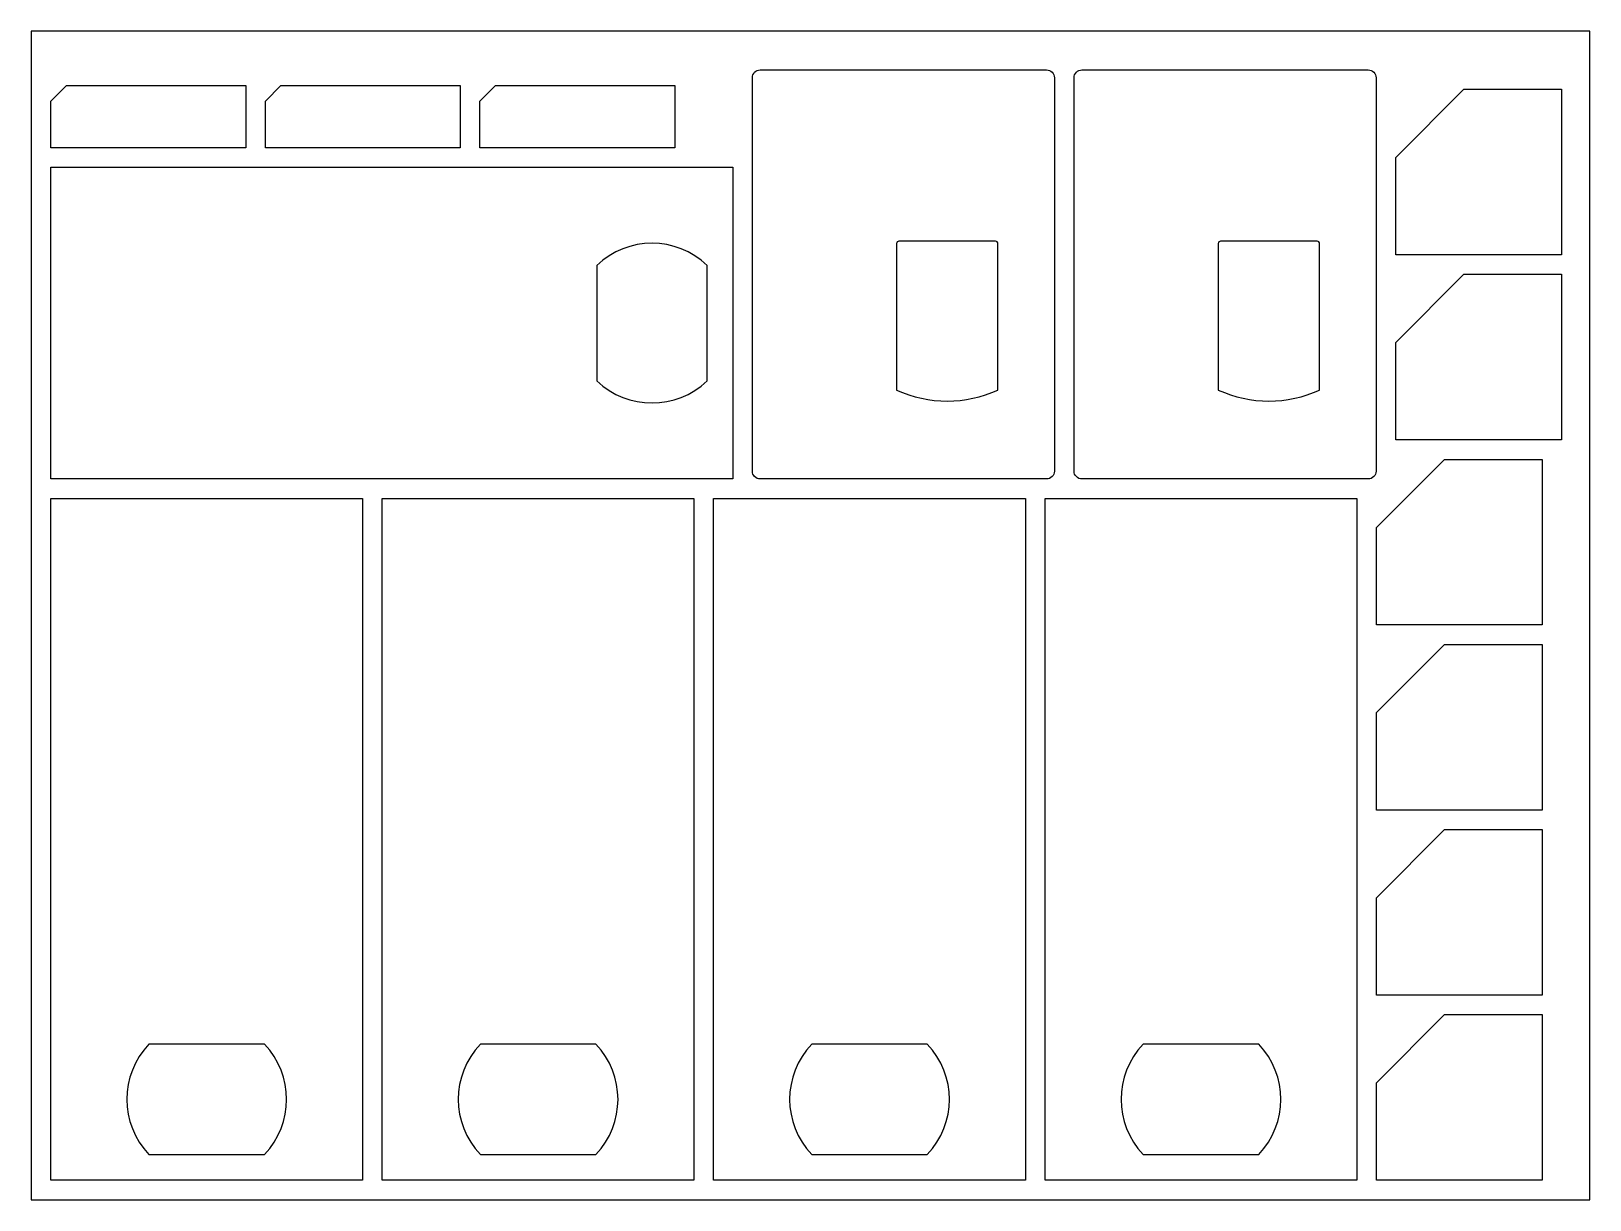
# Model space of a CAD drawing. Header units: metres. Extents: x 0 to 800, y 0 to 600.
import ezdxf

# ---------------------------------------------------------------- set-up
doc = ezdxf.new("R2010")
doc.units = ezdxf.units.M

msp = doc.modelspace()

# ---------------------------------------------------------------- linework, layer by layer
for points in [[(0, 0), (800, 0), (800, 600), (0, 600)], [(110.11, 540.14), (10.11, 540.14), (10.11, 564.14), (18.11, 572.14), (110.11, 572.14)], [(220.2, 540.14), (120.2, 540.14), (120.2, 564.14), (128.2, 572.14), (220.2, 572.14)], [(330.29, 540.14), (230.29, 540.14), (230.29, 564.14), (238.29, 572.14), (330.29, 572.14)], [(785.38, 485.18), (700.38, 485.18), (700.38, 535.18), (735.38, 570.18), (785.38, 570.18)], [(360.11, 370.11), (10.11, 370.11), (10.11, 530.11), (360.11, 530.11)], [(785.38, 390.17), (700.38, 390.17), (700.38, 440.17), (735.38, 475.17), (785.38, 475.17)], [(775.48, 295.15), (690.48, 295.15), (690.48, 345.15), (725.48, 380.15), (775.48, 380.15)], [(10.11, 10.11), (10.11, 360.11), (170.11, 360.11), (170.11, 10.11)], [(180.2, 10.11), (180.2, 360.11), (340.2, 360.11), (340.2, 10.11)], [(350.29, 10.11), (350.29, 360.11), (510.29, 360.11), (510.29, 10.11)], [(520.38, 10.11), (520.38, 360.11), (680.38, 360.11), (680.38, 10.11)], [(775.48, 200.14), (690.48, 200.14), (690.48, 250.14), (725.48, 285.14), (775.48, 285.14)], [(775.48, 105.12), (690.48, 105.12), (690.48, 155.12), (725.48, 190.12), (775.48, 190.12)], [(775.48, 10.11), (690.48, 10.11), (690.48, 60.11), (725.48, 95.11), (775.48, 95.11)]]:
    msp.add_lwpolyline(points, close=True)
for points in [[(370.17, 576.11, -0.414214), (374.17, 580.11), (521.17, 580.11, -0.414214), (525.17, 576.11), (525.17, 374.11, -0.414214), (521.17, 370.11), (374.17, 370.11, -0.414214), (370.17, 374.11)], [(535.28, 576.11, -0.414214), (539.28, 580.11), (686.28, 580.11, -0.414214), (690.28, 576.11), (690.28, 374.11, -0.414214), (686.28, 370.11), (539.28, 370.11, -0.414214), (535.28, 374.11)], [(346.97, 479.75, 0.400955), (290.33, 479.75), (290.33, 420.46, 0.400955), (346.97, 420.46)], [(496.17, 415.72), (496.17, 490.91, 0.414214), (494.97, 492.11), (445.37, 492.11, 0.414214), (444.17, 490.91), (444.17, 415.72, 0.215974)], [(661.28, 415.72), (661.28, 490.91, 0.414214), (660.08, 492.11), (610.48, 492.11, 0.414214), (609.28, 490.91), (609.28, 415.72, 0.215974)], [(119.75, 23.24, 0.400955), (119.75, 79.89), (60.46, 79.89, 0.400955), (60.46, 23.24)], [(289.84, 23.24, 0.400955), (289.84, 79.89), (230.56, 79.89, 0.400955), (230.56, 23.24)], [(459.94, 23.24, 0.400955), (459.94, 79.89), (400.65, 79.89, 0.400955), (400.65, 23.24)], [(630.03, 23.24, 0.400955), (630.03, 79.89), (570.74, 79.89, 0.400955), (570.74, 23.24)]]:
    msp.add_lwpolyline(points, format="xyb", close=True)

doc.saveas('drawing.dxf')
